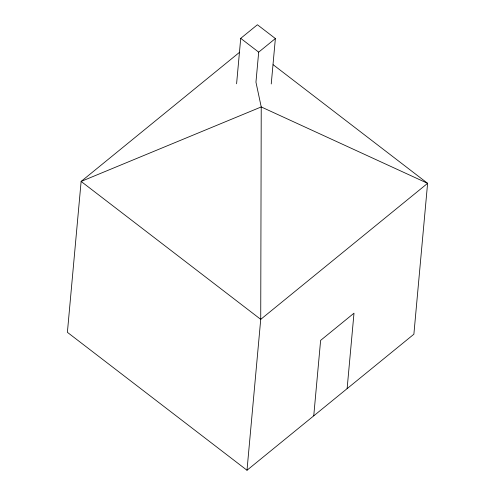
<?xml version="1.0" encoding="UTF-8"?>
<svg xmlns="http://www.w3.org/2000/svg" width="495" height="495" viewBox="0 0 495 495"><rect width="100%" height="100%" fill="white"/><g stroke="black" fill="none" stroke-linecap="round" stroke-linejoin="round"><path stroke-width="0.74" d="M236.591 83.773L240.725 38.35L257.412 24.75L275.375 38.542L271.241 83.964M275.375 38.542L258.687 52.148L255.952 82.17L261.23 106.939L260.729 319.362L246.999 470.25L67.394 332.324L81.124 181.436L239.629 52.229M313.75 415.837L320.618 340.393L353.993 313.187L347.125 388.631M246.999 470.25L413.876 334.224L427.606 183.329L273.135 64.703M240.725 38.35L258.687 52.148M427.606 183.329L260.729 319.362L81.124 181.436L261.23 106.939L427.606 183.329"/></g></svg>
